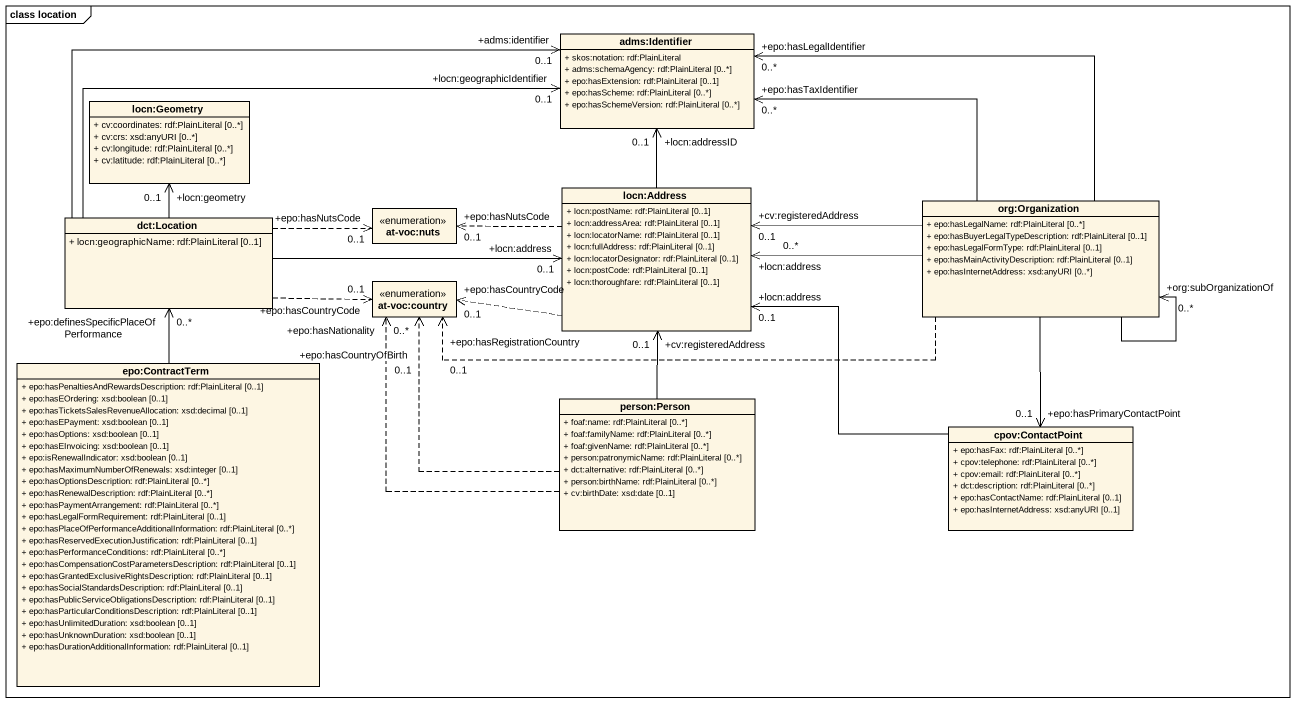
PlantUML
@startuml
mainframe class location
hide circle
hide empty members
skinparam classAttributeIconSize 0
class "adms:Identifier" as adms_Identifier {
  + skos:notation: rdf:PlainLiteral
  + adms:schemaAgency: rdf:PlainLiteral [0..*]
  + epo:hasExtension: rdf:PlainLiteral [0..1]
  + epo:hasScheme: rdf:PlainLiteral [0..*]
  + epo:hasSchemeVersion: rdf:PlainLiteral [0..*]
}
class "locn:Geometry" as locn_Geometry {
  + cv:coordinates: rdf:PlainLiteral [0..*]
  + cv:crs: xsd:anyURI [0..*]
  + cv:longitude: rdf:PlainLiteral [0..*]
  + cv:latitude: rdf:PlainLiteral [0..*]
}
class "locn:Address" as locn_Address {
  + locn:postName: rdf:PlainLiteral [0..1]
  + locn:addressArea: rdf:PlainLiteral [0..1]
  + locn:locatorName: rdf:PlainLiteral [0..1]
  + locn:fullAddress: rdf:PlainLiteral [0..1]
  + locn:locatorDesignator: rdf:PlainLiteral [0..1]
  + locn:postCode: rdf:PlainLiteral [0..1]
  + locn:thoroughfare: rdf:PlainLiteral [0..1]
}
class "org:Organization" as org_Organization {
  + epo:hasLegalName: rdf:PlainLiteral [0..*]
  + epo:hasBuyerLegalTypeDescription: rdf:PlainLiteral [0..1]
  + epo:hasLegalFormType: rdf:PlainLiteral [0..1]
  + epo:hasMainActivityDescription: rdf:PlainLiteral [0..1]
  + epo:hasInternetAddress: xsd:anyURI [0..*]
}
class "dct:Location" as dct_Location {
  + locn:geographicName: rdf:PlainLiteral [0..1]
}
enum "at-voc:nuts" as at_voc_nuts
enum "at-voc:country" as at_voc_country
class "epo:ContractTerm" as epo_ContractTerm {
  + epo:hasPenaltiesAndRewardsDescription: rdf:PlainLiteral [0..1]
  + epo:hasEOrdering: xsd:boolean [0..1]
  + epo:hasTicketsSalesRevenueAllocation: xsd:decimal [0..1]
  + epo:hasEPayment: xsd:boolean [0..1]
  + epo:hasOptions: xsd:boolean [0..1]
  + epo:hasEInvoicing: xsd:boolean [0..1]
  + epo:isRenewalIndicator: xsd:boolean [0..1]
  + epo:hasMaximumNumberOfRenewals: xsd:integer [0..1]
  + epo:hasOptionsDescription: rdf:PlainLiteral [0..*]
  + epo:hasRenewalDescription: rdf:PlainLiteral [0..*]
  + epo:hasPaymentArrangement: rdf:PlainLiteral [0..*]
  + epo:hasLegalFormRequirement: rdf:PlainLiteral [0..1]
  + epo:hasPlaceOfPerformanceAdditionalInformation: rdf:PlainLiteral [0..*]
  + epo:hasReservedExecutionJustification: rdf:PlainLiteral [0..1]
  + epo:hasPerformanceConditions: rdf:PlainLiteral [0..*]
  + epo:hasCompensationCostParametersDescription: rdf:PlainLiteral [0..1]
  + epo:hasGrantedExclusiveRightsDescription: rdf:PlainLiteral [0..1]
  + epo:hasSocialStandardsDescription: rdf:PlainLiteral [0..1]
  + epo:hasPublicServiceObligationsDescription: rdf:PlainLiteral [0..1]
  + epo:hasParticularConditionsDescription: rdf:PlainLiteral [0..1]
  + epo:hasUnlimitedDuration: xsd:boolean [0..1]
  + epo:hasUnknownDuration: xsd:boolean [0..1]
  + epo:hasDurationAdditionalInformation: rdf:PlainLiteral [0..1]
}
class "person:Person" as person_Person {
  + foaf:name: rdf:PlainLiteral [0..*]
  + foaf:familyName: rdf:PlainLiteral [0..*]
  + foaf:givenName: rdf:PlainLiteral [0..*]
  + person:patronymicName: rdf:PlainLiteral [0..*]
  + dct:alternative: rdf:PlainLiteral [0..*]
  + person:birthName: rdf:PlainLiteral [0..*]
  + cv:birthDate: xsd:date [0..1]
}
class "cpov:ContactPoint" as cpov_ContactPoint {
  + epo:hasFax: rdf:PlainLiteral [0..*]
  + cpov:telephone: rdf:PlainLiteral [0..*]
  + cpov:email: rdf:PlainLiteral [0..*]
  + dct:description: rdf:PlainLiteral [0..*]
  + epo:hasContactName: rdf:PlainLiteral [0..1]
  + epo:hasInternetAddress: xsd:anyURI [0..1]
}
locn_Address -up-> "+locn:addressID\n0..1" adms_Identifier
locn_Address .left.> "+epo:hasNutsCode\n0..1" at_voc_nuts
locn_Address .left.> "+epo:hasCountryCode\n0..1" at_voc_country
org_Organization -left-> "+epo:hasLegalIdentifier\n0..*" adms_Identifier
org_Organization -left-> "+epo:hasTaxIdentifier\n0..*" adms_Identifier
org_Organization -left-> "+cv:registeredAddress\n0..1" locn_Address
org_Organization -left-> "+locn:address\n0..*" locn_Address
org_Organization --> "+org:subOrganizationOf\n0..*" org_Organization
org_Organization .left.> "+epo:hasRegistrationCountry\n0..1" at_voc_country
org_Organization --> "+epo:hasPrimaryContactPoint\n0..1" cpov_ContactPoint
dct_Location -right-> "+adms:identifier\n0..1" adms_Identifier
dct_Location -right-> "+locn:geographicIdentifier\n0..1" adms_Identifier
dct_Location -up-> "+locn:geometry\n0..1" locn_Geometry
dct_Location -right-> "+locn:address\n0..1" locn_Address
dct_Location .right.> "+epo:hasNutsCode\n0..1" at_voc_nuts
dct_Location .right.> "+epo:hasCountryCode\n0..1" at_voc_country
epo_ContractTerm -up-> "+epo:definesSpecificPlaceOfPerformance\n0..*" dct_Location
person_Person -up-> "+cv:registeredAddress\n0..1" locn_Address
person_Person .up.> "+epo:hasNationality\n0..*" at_voc_country
person_Person .up.> "+epo:hasCountryOfBirth\n0..1" at_voc_country
cpov_ContactPoint -left-> "+locn:address\n0..1" locn_Address
@enduml
